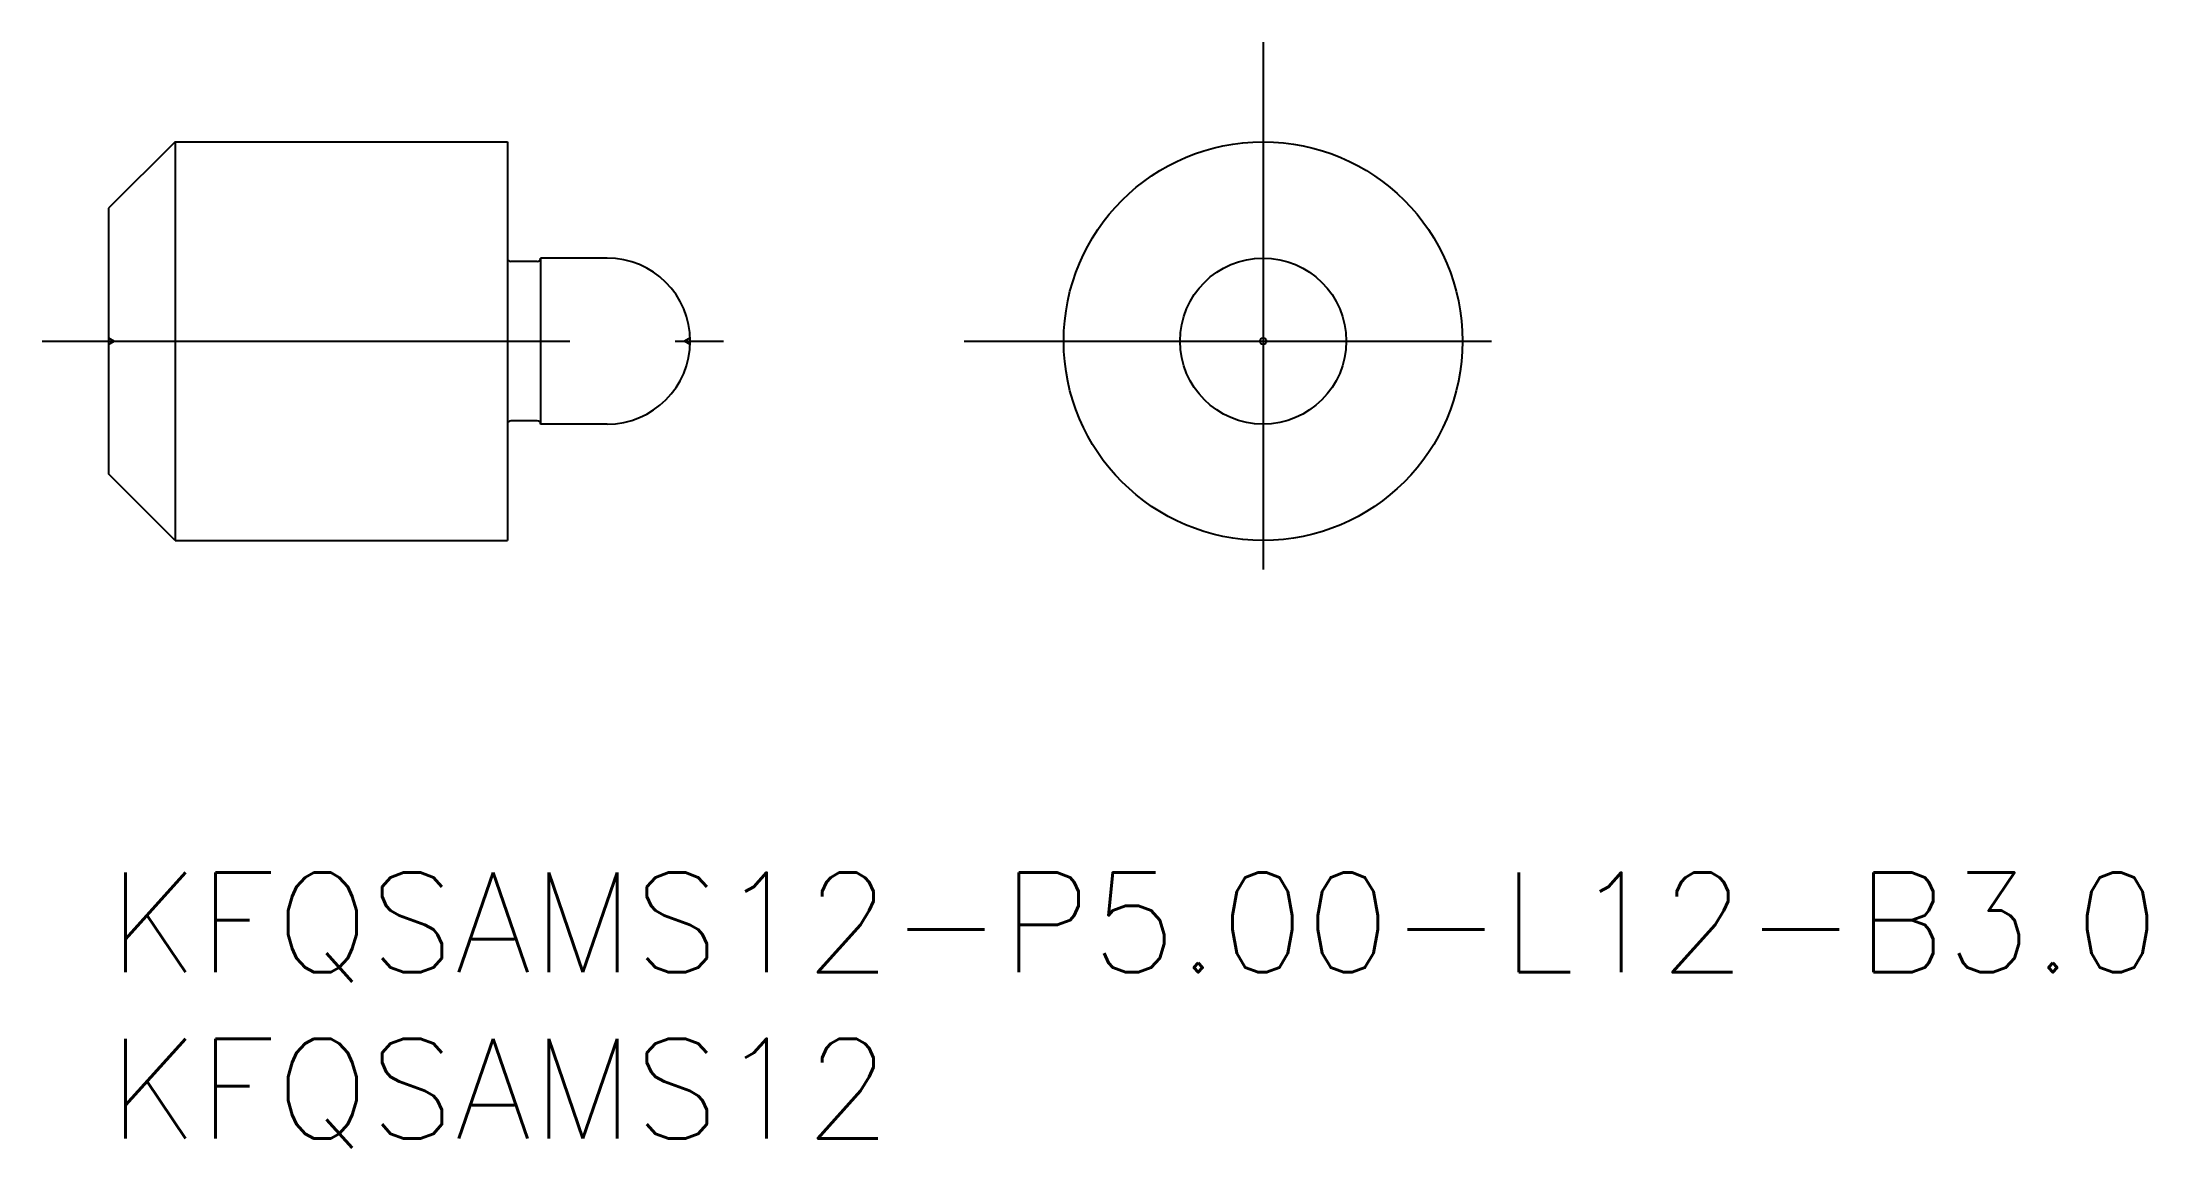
# Model space of a CAD drawing. Extents: x -2 to 61.3, y -8.3 to 25.
import ezdxf

# ---------------------------------------------------------------- set-up
doc = ezdxf.new("R2010")
doc.units = 0
doc.header["$LTSCALE"] = 0.5
doc.linetypes.add('CENTER', pattern=[50.8, 31.75, -6.35, 6.35, -6.35])
doc.linetypes.add('DASHED', pattern=[19.05, 12.7, -6.35])
doc.layers.get('0').update_dxf_attribs({"linetype": 'CONTINUOUS'})
for name, color, linetype in [('MSM_CENTER', 1, 'CENTER'), ('MSM_CONTINUOUS', 7, 'CONTINUOUS'), ('MSM_DASHED', 4, 'DASHED'), ('MSM_PART_NUMBER', 7, 'CONTINUOUS')]:
    doc.layers.add(name, color=color, linetype=linetype)
doc.styles.get("Standard").update_dxf_attribs({"font": 'txt.shx', "height": 3, "bigfont": 'bigfont.shx'})

# ---------------------------------------------------------------- blocks, each defined once
blk = doc.blocks.new('*U9')
at = {"layer": 'MSM_PART_NUMBER'}
blk.add_text('KFQSAMS12-P5.00-L12-B3.0', height=3, dxfattribs=at).set_placement((0, -3))
blk = doc.blocks.new('*U10')
at = {"layer": 'MSM_PART_NUMBER'}
blk.add_text('KFQSAMS12', height=3, dxfattribs=at).set_placement((0, -8))

msp = doc.modelspace()

# ---------------------------------------------------------------- linework, layer by layer
at = {"layer": 'MSM_CENTER'}
for p, q in [((34.738, 25), (34.738, 7)), ((-2, 16), (18.5, 16)), ((25.738, 16), (43.738, 16))]:
    msp.add_line(p, q, dxfattribs=at)
at = {"layer": 'MSM_CONTINUOUS'}
for p, q in [((2, 22), (0, 20)), ((2, 22), (12, 22)), ((2, 22), (2, 10)), ((12, 22), (12, 10)), ((0, 20), (0, 12)), ((12.9, 18.4), (12.1, 18.4)), ((15, 18.5), (13, 18.5)), ((13, 18.5), (13, 13.5)), ((12.9, 13.6), (12.1, 13.6)), ((15, 13.5), (13, 13.5)), ((2, 10), (0, 12)), ((2, 10), (12, 10))]:
    msp.add_line(p, q, dxfattribs=at)
for radius in [6, 2.5, 0.1]:
    msp.add_circle((34.738, 16), radius, dxfattribs=at)
for centre, radius, start, end in [((12.1, 18.5), 0.1, 180, 270), ((12.9, 18.5), 0.1, 270, 0), ((15, 16), 2.5, 270, 90), ((12.1, 13.5), 0.1, 90, 180), ((12.9, 13.5), 0.1, 0, 90)]:
    msp.add_arc(centre, radius, start, end, dxfattribs=at)
at = {"layer": 'MSM_DASHED'}
for p, q in [((0, 16.1), (0.173, 16)), ((0, 15.9), (0.173, 16)), ((17.498, 16.1), (17.325, 16)), ((17.498, 15.9), (17.325, 16))]:
    msp.add_line(p, q, dxfattribs=at)

# ---------------------------------------------------------------- block references
for name in ['*U9', '*U10']:
    msp.add_blockref(name, (0, 0))

doc.saveas('drawing.dxf')
